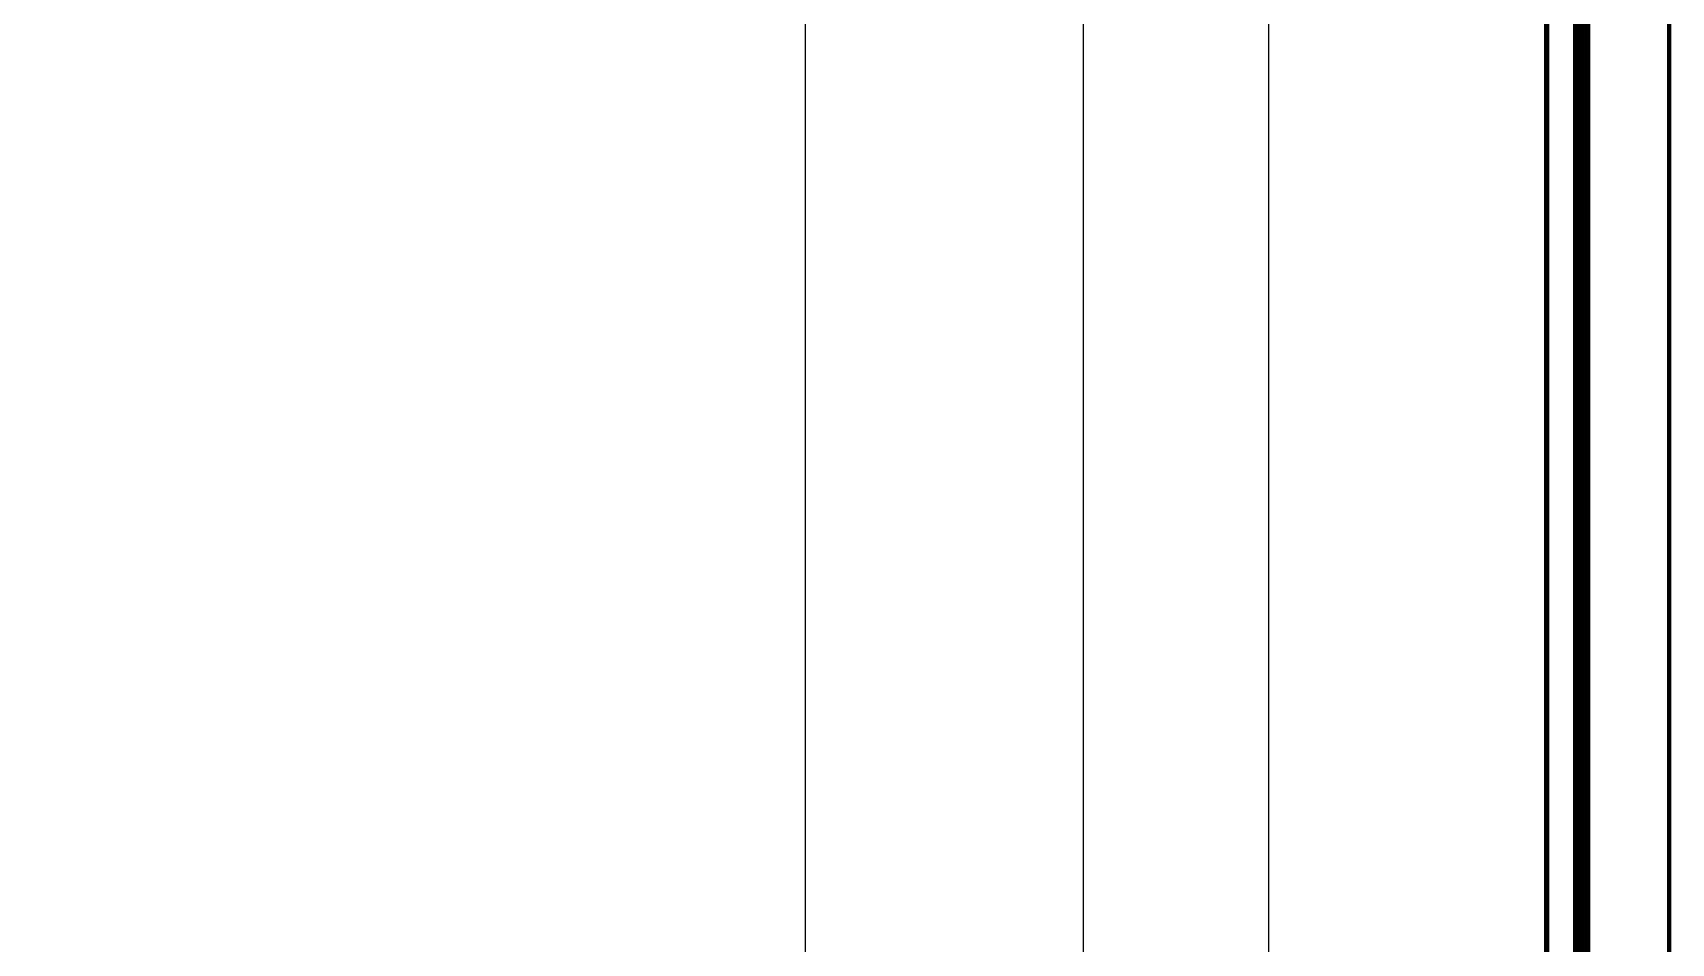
# Model space of a CAD drawing. Extents: x -27 to 2779, y -202 to 95.
# Drawn here: x 325.4 to 419.1, y -150 to -98 of the extents above; entities that cross this region are included whole.
import ezdxf

# ---------------------------------------------------------------- set-up
doc = ezdxf.new("R2010")
doc.units = 0
doc.header["$MEASUREMENT"] = 0
doc.layers.add('ZZT_TC', color=7, linetype='Continuous')

# ---------------------------------------------------------------- blocks, each defined once
blk = doc.blocks.new('block2', base_point=(27, 229))
for points, const_width in [([(0, 0), (210, 0), (210, 297), (0, 297)], 0.25), ([(25, 5), (205, 5), (205, 292), (25, 292)], 1), ([(27, 265), (203, 265), (203, 17), (27, 17)], 0.3)]:
    blk.add_lwpolyline(points, close=True, dxfattribs=dict(const_width=const_width))

msp = doc.modelspace()

# ---------------------------------------------------------------- linework, layer by layer
at = {"layer": 'ZZT_TC'}
for p, q in [((369.59, 27), (369.59, -185)), ((385.494, 27), (385.494, -185)), ((396.096, 27), (396.096, -185)), ((412, 27), (412, -185))]:
    msp.add_line(p, q, dxfattribs=at)
at = {"layer": 'ZZT_TC', "color": 7, "const_width": 0.3, "flags": 128}
msp.add_lwpolyline([(236, 27), (412, 27), (412, -185), (236, -185)], close=True, dxfattribs=at)

# ---------------------------------------------------------------- block references
at = {"layer": 'ZZT_TC'}
msp.add_blockref('block2', (236, 27), dxfattribs=at)

doc.saveas('drawing.dxf')
